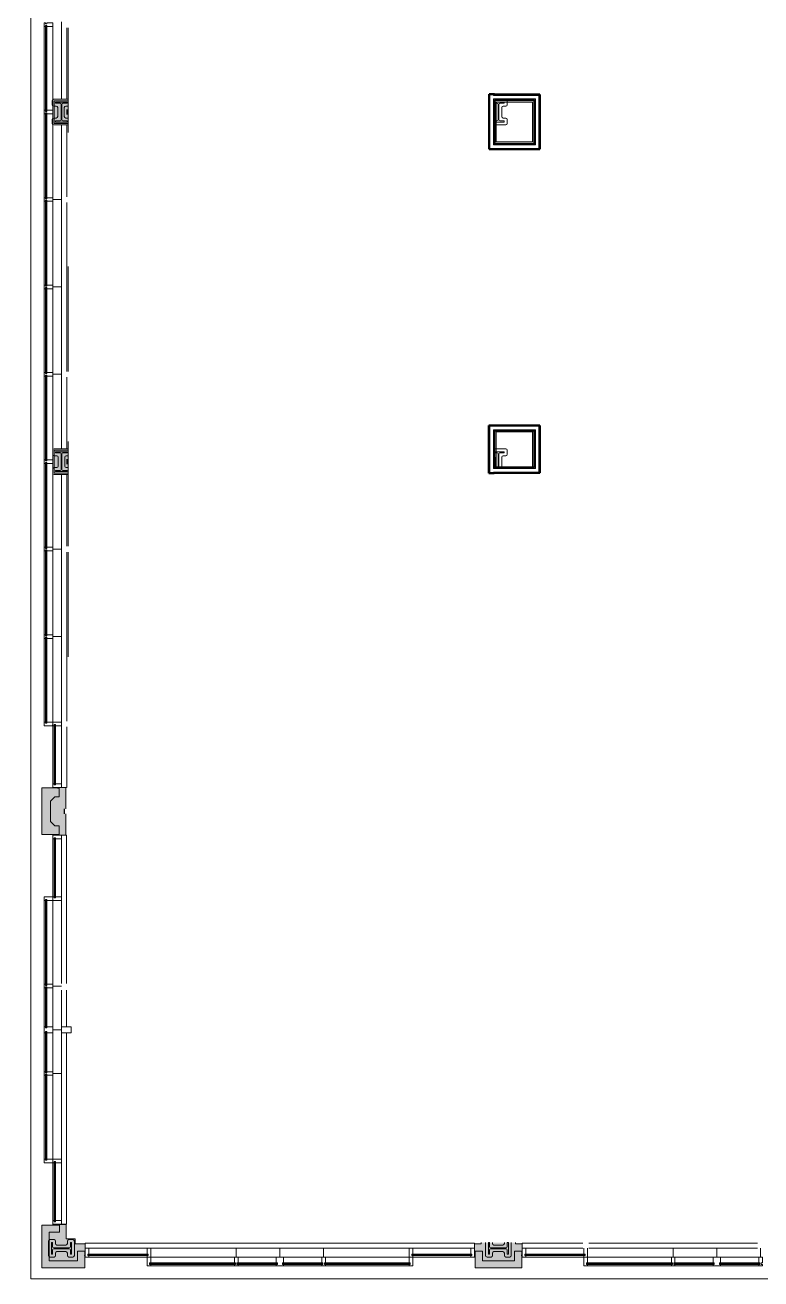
# Model space of a CAD drawing. Header units: inches. Extents: x 1724 to 4524, y -664 to 702.
# Drawn here: x 1724 to 2230, y -664 to 197 of the extents above; entities that cross this region are included whole.
import ezdxf

# ---------------------------------------------------------------- set-up
doc = ezdxf.new("R2010")
doc.units = ezdxf.units.IN
doc.header["$MEASUREMENT"] = 0
doc.linetypes.add('IMPORT-Hidden 1_8_', pattern=[0.1875, 0.125, -0.0625])
doc.layers.get('Defpoints').update_dxf_attribs({"lineweight": 9})
for name, color, linetype, lineweight in [('A-DETL-HDLN', 7, 'IMPORT-Hidden 1_8_', 9), ('A-WALL', 7, 'Continuous', 9), ('A-Wall-Patt', 7, 'Continuous', 9), ('B-BASE', 7, 'Continuous', 9), ('I-FURN', 7, 'Continuous', 9), ('I-WALL', 2, 'Continuous', 13), ('NABCA_dwg', 8, 'Continuous', 9), ('NB-PART-GWB', 7, 'Continuous', 9), ('NB-ROD-SEAL', 7, 'Continuous', 9), ('NB-WALL-EXT', 7, 'Continuous', 9), ('NB-WIND-EXT', 7, 'Continuous', 9), ('NB-WIND-MULL', 7, 'Continuous', 9), ('NB-WIND-SILL', 7, 'Continuous', 9)]:
    doc.layers.add(name, color=color, linetype=linetype, lineweight=lineweight)
pattern_1 = [(0, (0, 0), (30.72, 7.68), [1.267, -21.773, 1.267, -21.773, -122.88]), (0, (0, 0), (30.72, 7.68), [-46.08, 1.267, -44.813, 1.267, -21.773, -53.76]), (0, (0, 0), (30.72, 7.68), [-115.2, 1.267, -14.093, 1.267, -37.133]), (120, (11.52, 3.84), (-22.011075, 22.7643), [1.267, -21.773, 1.267, -21.773, -122.88]), (120, (11.52, 3.84), (-22.011075, 22.7643), [-46.08, 1.267, -44.813, 1.267, -21.773, -53.76]), (120, (11.52, 3.84), (-22.011075, 22.7643), [-115.2, 1.267, -14.093, 1.267, -37.133]), (240, (15.36, 19.2), (-8.708925, -30.4443), [1.267, -21.773, 1.267, -21.773, -122.88]), (240, (15.36, 19.2), (-8.708925, -30.4443), [-46.08, 1.267, -44.813, 1.267, -21.773, -53.76]), (240, (15.36, 19.2), (-8.708925, -30.4443), [-115.2, 1.267, -14.093, 1.267, -37.133])]

# ---------------------------------------------------------------- blocks, each defined once
blk = doc.blocks.new('NABCA_dwg_MA-2900-8th-120718_dwg-2391440-New Construction - Test Fit Plan-2421454-Existing - Survey')
at = {"layer": 'B-BASE'}
for points in [[(-8348.66, -3110.93), (-8348.66, -3104.85), (-8349.46, -3104.85), (-8349.46, -3101.35), (-8348.66, -3101.35), (-8348.66, -3095.27), (-8358.21, -3095.27), (-8358.21, -3110.93)], [(-8348.66, -3350.93), (-8348.66, -3344.85), (-8349.59, -3344.85), (-8349.59, -3341.35), (-8348.66, -3341.35), (-8348.66, -3335.27), (-8358.21, -3335.27), (-8358.21, -3350.93)], [(-8350.16, -3599.58), (-8350.16, -3584.89), (-8351.46, -3584.89), (-8351.46, -3581.39), (-8350.16, -3581.39), (-8350.16, -3566.7), (-8359.21, -3566.7), (-8359.21, -3567.08), (-8366.71, -3567.08), (-8366.71, -3599.08), (-8359.21, -3599.08), (-8359.21, -3599.58)], [(-8366.71, -3896.6), (-8337.21, -3896.6), (-8337.21, -3889.1), (-8336.84, -3889.1), (-8336.84, -3879.98), (-8343.75, -3879.98), (-8343.75, -3876.6), (-8350.09, -3876.6), (-8350.09, -3866.58), (-8359.21, -3866.58), (-8359.21, -3867.1), (-8366.71, -3867.1)], [(-8037.21, -3896.6), (-8037.21, -3889.1), (-8036.84, -3889.1), (-8036.84, -3879.98), (-8041.38, -3879.98), (-8041.38, -3879.1), (-8065.04, -3879.1), (-8065.04, -3879.98), (-8069.59, -3879.98), (-8069.59, -3889.1), (-8069.21, -3889.1), (-8069.21, -3896.6)]]:
    blk.add_hatch(color=256, dxfattribs=at).paths.add_polyline_path(points, flags=0)
h = blk.add_hatch(color=256, dxfattribs=at)
h.paths.add_polyline_path([(-8056, -3125.1), (-8028.36, -3125.1), (-8028.36, -3094.6), (-8056, -3094.6), (-8056, -3124.98)], flags=0)
h.paths.add_polyline_path([(-8054.69, -3123.6), (-8054.69, -3096.27), (-8029.86, -3096.27), (-8029.86, -3123.6), (-8054.5, -3123.6)], flags=0)
h = blk.add_hatch(color=256, dxfattribs=at)
h.paths.add_polyline_path([(-8025.36, -3350.93), (-8024.86, -3350.93), (-8024.86, -3350.68), (-8056.19, -3350.68), (-8056.19, -3350.93), (-8027.86, -3350.93)], flags=0)
h.paths.add_polyline_path([(-8028.36, -3347.18), (-8028.36, -3321.65), (-8056.19, -3321.65), (-8056.19, -3347.18), (-8054.69, -3347.18), (-8054.69, -3322.6), (-8029.86, -3322.6), (-8029.86, -3347.18)], flags=0)
at = {"layer": 'A-WALL', "color": 10, "lineweight": 30}
for p, q in [((-8349.46, -3101.35), (-8349.46, -3104.85)), ((-8349.59, -3341.35), (-8349.59, -3344.85)), ((-8351.46, -3581.39), (-8351.46, -3584.89))]:
    blk.add_line(p, q, dxfattribs=at)
at = {"layer": 'B-BASE'}
for p, q in [((-8365.21, -3044.35), (-8365.21, -3101.85)), ((-8363.41, -3043.98), (-8364.01, -3043.98)), ((-8359.21, -3044.35), (-8359.21, -3101.85)), ((-8353.21, -3094.27), (-8353.21, -3045.19)), ((-8349.59, -3045.19), (-8349.59, -3094.27)), ((-8359.55, -3098.02), (-8359.55, -3095.27)), ((-8358.55, -3094.27), (-8348.66, -3094.27)), ((-8353.46, -3108.43), (-8353.46, -3097.77)), ((-8352.96, -3097.77), (-8352.96, -3108.43)), ((-8056, -3097.02), (-8054.19, -3097.02)), ((-8053.44, -3097.77), (-8053.44, -3108.43)), ((-8052.94, -3108.43), (-8052.94, -3097.77)), ((-8047.19, -3098.02), (-8047.19, -3095.27)), ((-8365.21, -3161.86), (-8365.21, -3104.35)), ((-8363.41, -3102.23), (-8364.01, -3102.23)), ((-8363.41, -3103.98), (-8364.01, -3103.98)), ((-8359.21, -3161.86), (-8359.21, -3104.35)), ((-8356.8, -3099.02), (-8358.55, -3099.02)), ((-8358.55, -3107.18), (-8356.8, -3107.18)), ((-8355.8, -3106.18), (-8355.8, -3100.02)), ((-8351.3, -3100.02), (-8351.3, -3106.18)), ((-8348.66, -3099.02), (-8350.3, -3099.02)), ((-8350.3, -3107.18), (-8348.66, -3107.18)), ((-8055.44, -3100.02), (-8055.44, -3106.18)), ((-8050.94, -3106.18), (-8050.94, -3100.02)), ((-8049.94, -3099.02), (-8048.19, -3099.02)), ((-8048.19, -3107.18), (-8049.94, -3107.18)), ((-8359.55, -3110.93), (-8359.55, -3108.18)), ((-8348.66, -3111.93), (-8358.55, -3111.93)), ((-8353.21, -3161.17), (-8353.21, -3111.93)), ((-8349.59, -3111.93), (-8349.59, -3161.17)), ((-8054.19, -3109.18), (-8056, -3109.18)), ((-8056, -3111.93), (-8048.19, -3111.93)), ((-8047.19, -3110.93), (-8047.19, -3108.18)), ((-8365.21, -3164.35), (-8365.21, -3221.85)), ((-8363.41, -3162.23), (-8364.01, -3162.23)), ((-8363.41, -3163.98), (-8364.01, -3163.98)), ((-8359.21, -3163.1), (-8353.21, -3163.1)), ((-8353.21, -3281.15), (-8353.21, -3165.17)), ((-8349.59, -3165.17), (-8349.59, -3281.15)), ((-8365.21, -3224.35), (-8365.21, -3281.85)), ((-8363.41, -3222.23), (-8364.01, -3222.23)), ((-8363.41, -3223.98), (-8364.01, -3223.98)), ((-8359.21, -3223.1), (-8353.21, -3223.1)), ((-8359.21, -3224.35), (-8359.21, -3281.85)), ((-8365.21, -3284.35), (-8365.21, -3341.85)), ((-8363.41, -3282.23), (-8364.01, -3282.23)), ((-8363.41, -3283.98), (-8364.01, -3283.98)), ((-8359.21, -3283.1), (-8353.21, -3283.1)), ((-8359.21, -3284.35), (-8359.21, -3341.85)), ((-8353.21, -3334.1), (-8353.21, -3285.15)), ((-8349.59, -3285.15), (-8349.59, -3334.1)), ((-8359.21, -3338.02), (-8359.21, -3335.27)), ((-8358.21, -3334.27), (-8348.66, -3334.27)), ((-8356.46, -3339.02), (-8358.21, -3339.02)), ((-8353.46, -3348.43), (-8353.46, -3337.77)), ((-8352.96, -3337.77), (-8352.96, -3348.43)), ((-8348.66, -3339.02), (-8349.96, -3339.02)), ((-8048.19, -3334.27), (-8056.19, -3334.27)), ((-8056.19, -3337.02), (-8054.19, -3337.02)), ((-8053.44, -3337.77), (-8053.44, -3347.18)), ((-8052.94, -3347.18), (-8052.94, -3337.77)), ((-8049.94, -3339.02), (-8048.19, -3339.02)), ((-8047.19, -3338.02), (-8047.19, -3335.27)), ((-8363.41, -3342.23), (-8364.01, -3342.23)), ((-8363.41, -3343.98), (-8364.01, -3343.98)), ((-8359.21, -3401.86), (-8359.21, -3344.35)), ((-8359.21, -3350.93), (-8359.21, -3348.18)), ((-8358.21, -3347.18), (-8356.46, -3347.18)), ((-8355.46, -3346.18), (-8355.46, -3340.02)), ((-8350.96, -3340.02), (-8350.96, -3346.18)), ((-8349.96, -3347.18), (-8348.66, -3347.18)), ((-8055.44, -3340.02), (-8055.44, -3346.18)), ((-8050.94, -3346.18), (-8050.94, -3340.02)), ((-8348.66, -3351.93), (-8358.21, -3351.93)), ((-8353.21, -3401.12), (-8353.21, -3351.93)), ((-8349.59, -3351.93), (-8349.59, -3401.12)), ((-8047.19, -3350.93), (-8047.19, -3350.68)), ((-8024.86, -3350.93), (-8024.86, -3350.68)), ((-8024.86, -3350.68), (-8024.86, -3350.93)), ((-8365.21, -3404.35), (-8365.21, -3461.85)), ((-8363.41, -3402.23), (-8364.01, -3402.23)), ((-8363.41, -3403.98), (-8364.01, -3403.98)), ((-8359.21, -3403.1), (-8353.21, -3403.1)), ((-8353.21, -3521.1), (-8353.21, -3405.12)), ((-8349.59, -3405.12), (-8349.59, -3521.1)), ((-8363.41, -3462.23), (-8364.01, -3462.23)), ((-8363.41, -3463.98), (-8364.01, -3463.98)), ((-8359.21, -3463.1), (-8353.21, -3463.1)), ((-8363.41, -3522.23), (-8364.01, -3522.23)), ((-8358.91, -3523.98), (-8359.51, -3523.98)), ((-8353.21, -3564.2), (-8353.21, -3525.1)), ((-8349.59, -3525.1), (-8349.59, -3566.7)), ((-8358.01, -3564.58), (-8357.41, -3564.58)), ((-8349.66, -3566.7), (-8350.16, -3566.7)), ((-8353.21, -3602.08), (-8353.21, -3701.33)), ((-8363.41, -3643.95), (-8364.01, -3643.95)), ((-8357.41, -3642.2), (-8358.01, -3642.2)), ((-8349.66, -3701.33), (-8349.66, -3644.58)), ((-8365.21, -3731.08), (-8365.21, -3704.33)), ((-8363.41, -3702.2), (-8364.01, -3702.2)), ((-8363.41, -3703.95), (-8364.01, -3703.95)), ((-8359.21, -3703.08), (-8353.21, -3703.08)), ((-8353.21, -3705.83), (-8353.21, -3731.08)), ((-8349.66, -3731.08), (-8349.66, -3705.83)), ((-8365.21, -3735.08), (-8365.21, -3761.83)), ((-8363.41, -3731.45), (-8364.01, -3731.45)), ((-8363.41, -3734.7), (-8364.01, -3734.7)), ((-8359.21, -3733.08), (-8353.21, -3733.08)), ((-8359.21, -3735.08), (-8359.21, -3761.83)), ((-8353.21, -3735.08), (-8353.21, -3864.08)), ((-8349.66, -3866.58), (-8349.66, -3735.08)), ((-8363.41, -3762.2), (-8364.01, -3762.2)), ((-8363.41, -3763.95), (-8364.01, -3763.95)), ((-8359.21, -3763.08), (-8353.21, -3763.08)), ((-8363.41, -3822.2), (-8364.01, -3822.2)), ((-8357.41, -3823.95), (-8358.01, -3823.95)), ((-8362.04, -3888.1), (-8362.04, -3878.1)), ((-8361.04, -3877.1), (-8358.29, -3877.1)), ((-8357.29, -3878.1), (-8357.29, -3879.85)), ((-8356.29, -3880.85), (-8350.13, -3880.85)), ((-8349.13, -3879.85), (-8349.13, -3878.1)), ((-8348.13, -3877.1), (-8345.38, -3877.1)), ((-8344.38, -3878.1), (-8344.38, -3888.1)), ((-8062.04, -3888.1), (-8062.04, -3879.1)), ((-8057.29, -3879.1), (-8057.29, -3879.85)), ((-8056.29, -3880.85), (-8050.13, -3880.85)), ((-8049.13, -3879.85), (-8049.13, -3879.1)), ((-8044.38, -3879.1), (-8044.38, -3888.1)), ((-8358.29, -3889.1), (-8361.04, -3889.1)), ((-8358.54, -3882.85), (-8347.88, -3882.85)), ((-8347.88, -3883.35), (-8358.54, -3883.35)), ((-8357.29, -3886.35), (-8357.29, -3888.1)), ((-8350.13, -3885.35), (-8356.29, -3885.35)), ((-8349.13, -3888.1), (-8349.13, -3886.35)), ((-8345.38, -3889.1), (-8348.13, -3889.1)), ((-8058.29, -3889.1), (-8061.04, -3889.1)), ((-8058.54, -3882.85), (-8047.88, -3882.85)), ((-8047.88, -3883.35), (-8058.54, -3883.35)), ((-8057.29, -3886.35), (-8057.29, -3888.1)), ((-8050.13, -3885.35), (-8056.29, -3885.35)), ((-8049.13, -3888.1), (-8049.13, -3886.35)), ((-8045.38, -3889.1), (-8048.13, -3889.1))]:
    blk.add_line(p, q, dxfattribs=at)
at = {"layer": 'B-BASE', "flags": 128}
for points in [[(-5935.21, -3896.6), (-5935.21, -3904.1), (-8374.21, -3904.1), (-8374.21, -2881.08), (-8378.21, -2881.08), (-8378.21, -2538.1), (-5818.21, -2538.1), (-5818.21, -2548.1)], [(-8348.66, -3110.93), (-8358.21, -3110.93), (-8358.21, -3095.27), (-8348.66, -3095.27)], [(-8354.21, -3097.02), (-8357.21, -3097.02), (-8357.21, -3096.27), (-8349.21, -3096.27), (-8349.21, -3097.02), (-8352.21, -3097.02)], [(-8052.19, -3097.02), (-8049.19, -3097.02), (-8049.19, -3096.27), (-8056, -3096.27)], [(-8054.69, -3111.93), (-8054.69, -3123.6), (-8029.86, -3123.6), (-8029.86, -3096.27), (-8047.19, -3096.27)], [(-8352.21, -3109.18), (-8349.21, -3109.18), (-8349.21, -3109.93), (-8357.21, -3109.93), (-8357.21, -3109.18), (-8354.21, -3109.18)], [(-8056, -3109.93), (-8049.19, -3109.93), (-8049.19, -3109.18), (-8052.19, -3109.18)], [(-8359.21, -3164.35), (-8359.21, -3221.85), (-8363.21, -3221.85), (-8363.21, -3222.6)], [(-8054.69, -3334.27), (-8054.69, -3322.6), (-8029.86, -3322.6), (-8029.86, -3347.18)], [(-8054.69, -3347.18), (-8054.69, -3322.6), (-8029.86, -3322.6), (-8029.86, -3347.18)], [(-8348.66, -3350.93), (-8358.21, -3350.93), (-8358.21, -3335.27), (-8348.66, -3335.27)], [(-8354.21, -3337.02), (-8357.21, -3337.02), (-8357.21, -3336.27), (-8349.21, -3336.27), (-8349.21, -3337.02), (-8352.21, -3337.02)], [(-8052.19, -3337.02), (-8049.19, -3337.02), (-8049.19, -3336.27), (-8056.19, -3336.27)], [(-8365.21, -3401.86), (-8365.21, -3344.35), (-8365.21, -3384.6)], [(-8352.21, -3349.18), (-8349.21, -3349.18), (-8349.21, -3349.93), (-8357.21, -3349.93), (-8357.21, -3349.18), (-8354.21, -3349.18)], [(-8359.21, -3404.35), (-8359.21, -3461.35), (-8359.21, -3464.85), (-8359.21, -3521.85), (-8353.21, -3521.85)], [(-8359.21, -3461.85), (-8363.21, -3461.85), (-8363.21, -3462.6), (-8364.21, -3462.6), (-8364.21, -3461.85), (-8365.21, -3461.85), (-8365.21, -3464.35), (-8364.21, -3464.35), (-8364.21, -3463.6), (-8363.21, -3463.6), (-8363.21, -3464.35), (-8359.21, -3464.35)], [(-8365.21, -3464.35), (-8365.21, -3521.85), (-8364.21, -3521.85), (-8364.21, -3522.6), (-8363.21, -3522.6), (-8363.21, -3521.85), (-8359.21, -3521.85), (-8359.21, -3524.35), (-8365.21, -3524.35), (-8365.21, -3521.85)], [(-8359.21, -3521.85), (-8359.21, -3524.35), (-8358.21, -3524.35), (-8358.21, -3523.6), (-8357.21, -3523.6), (-8357.21, -3524.35), (-8353.21, -3524.35)], [(-8359.21, -3524.33), (-8359.21, -3564.2), (-8358.21, -3564.2), (-8358.21, -3564.95), (-8357.21, -3564.95), (-8357.21, -3564.2), (-8353.21, -3564.2), (-8353.21, -3566.7), (-8359.21, -3566.7), (-8359.21, -3564.2)], [(-8350.16, -3599.58), (-8350.16, -3584.89), (-8350.16, -3599.58), (-8359.21, -3599.58), (-8359.21, -3599.08), (-8366.71, -3599.08), (-8366.71, -3567.08), (-8359.21, -3567.08), (-8359.21, -3566.7), (-8350.16, -3566.7), (-8350.16, -3581.39), (-8350.16, -3566.7), (-8353.21, -3566.7)], [(-8359.21, -3644.33), (-8353.21, -3644.33), (-8353.21, -3641.83), (-8357.21, -3641.83), (-8357.21, -3642.58), (-8358.21, -3642.58), (-8358.21, -3641.83), (-8359.21, -3641.83), (-8359.21, -3602.08), (-8358.21, -3602.08), (-8358.21, -3601.33), (-8357.21, -3601.33), (-8357.21, -3602.08), (-8353.21, -3602.08), (-8353.21, -3599.58), (-8359.21, -3599.58), (-8359.21, -3602.08)], [(-8349.66, -3640.58), (-8349.66, -3599.58), (-8350.16, -3599.58), (-8354.91, -3599.58)], [(-8365.21, -3701.83), (-8365.21, -3644.33), (-8364.21, -3644.33), (-8364.21, -3643.58), (-8363.21, -3643.58), (-8363.21, -3644.33), (-8359.21, -3644.33), (-8359.21, -3641.83), (-8365.21, -3641.83), (-8365.21, -3644.33)], [(-8359.21, -3731.08), (-8359.21, -3704.83), (-8359.21, -3701.33), (-8359.21, -3644.33), (-8359.21, -3641.83)], [(-8359.21, -3704.33), (-8363.21, -3704.33), (-8363.21, -3703.58), (-8364.21, -3703.58), (-8364.21, -3704.33), (-8365.21, -3704.33), (-8365.21, -3701.83), (-8364.21, -3701.83), (-8364.21, -3702.58), (-8363.21, -3702.58), (-8363.21, -3701.83), (-8359.21, -3701.83)], [(-8365.21, -3764.32), (-8365.21, -3821.83), (-8364.21, -3821.83), (-8364.21, -3822.58), (-8363.21, -3822.58), (-8363.21, -3821.83), (-8359.21, -3821.83), (-8359.21, -3824.33), (-8365.21, -3824.33), (-8365.21, -3821.83)], [(-8359.21, -3764.32), (-8359.21, -3821.83), (-8359.21, -3824.33)], [(-8359.21, -3821.83), (-8353.21, -3821.83), (-8353.21, -3824.33), (-8357.21, -3824.33), (-8357.21, -3823.58), (-8358.21, -3823.58), (-8358.21, -3824.33), (-8359.21, -3824.33), (-8359.21, -3864.08), (-8358.21, -3864.08), (-8358.21, -3864.83), (-8357.21, -3864.83), (-8357.21, -3864.08), (-8353.21, -3864.08), (-8353.21, -3866.58), (-8359.21, -3866.58), (-8359.21, -3864.08)], [(-8336.84, -3884.6), (-8336.84, -3879.98), (-8343.75, -3879.98), (-8343.75, -3876.6), (-8350.09, -3876.6), (-8350.09, -3866.73), (-8354.71, -3866.73)], [(-8359.29, -3884.1), (-8359.29, -3887.1), (-8360.04, -3887.1), (-8360.04, -3879.1), (-8359.29, -3879.1), (-8359.29, -3882.1)], [(-8347.13, -3882.1), (-8347.13, -3879.1), (-8346.38, -3879.1), (-8346.38, -3887.1), (-8347.13, -3887.1), (-8347.13, -3884.1)], [(-8059.29, -3884.1), (-8059.29, -3887.1), (-8060.04, -3887.1), (-8060.04, -3879.1), (-8059.29, -3879.1), (-8059.29, -3882.1)], [(-8047.13, -3882.1), (-8047.13, -3879.1), (-8046.38, -3879.1), (-8046.38, -3887.1), (-8047.13, -3887.1), (-8047.13, -3884.1)]]:
    blk.add_lwpolyline(points, dxfattribs=at)
for points in [[(-8363.21, -3042.6), (-8364.21, -3042.6), (-8364.21, -3041.85), (-8365.21, -3041.85), (-8365.21, -3044.35), (-8364.21, -3044.35), (-8364.21, -3043.6), (-8363.21, -3043.6), (-8363.21, -3044.35), (-8359.21, -3044.35), (-8359.21, -3041.85), (-8363.21, -3041.85)], [(-8029.86, -3096.27), (-8029.86, -3123.6), (-8054.69, -3123.6), (-8054.69, -3096.27)], [(-8363.21, -3102.6), (-8364.21, -3102.6), (-8364.21, -3101.85), (-8365.21, -3101.85), (-8365.21, -3104.35), (-8364.21, -3104.35), (-8364.21, -3103.6), (-8363.21, -3103.6), (-8363.21, -3104.35), (-8359.21, -3104.35), (-8359.21, -3101.85), (-8363.21, -3101.85)], [(-8363.21, -3163.6), (-8364.21, -3163.6), (-8364.21, -3164.35), (-8365.21, -3164.35), (-8365.21, -3161.85), (-8364.21, -3161.85), (-8364.21, -3162.6), (-8363.21, -3162.6), (-8363.21, -3161.85), (-8359.21, -3161.85), (-8359.21, -3164.35), (-8363.21, -3164.35)], [(-8363.21, -3223.6), (-8364.21, -3223.6), (-8364.21, -3224.35), (-8365.21, -3224.35), (-8365.21, -3221.85), (-8364.21, -3221.85), (-8364.21, -3222.6), (-8363.21, -3222.6), (-8363.21, -3221.85), (-8359.21, -3221.85), (-8359.21, -3224.35), (-8363.21, -3224.35)], [(-8363.21, -3282.6), (-8364.21, -3282.6), (-8364.21, -3281.85), (-8365.21, -3281.85), (-8365.21, -3284.35), (-8364.21, -3284.35), (-8364.21, -3283.6), (-8363.21, -3283.6), (-8363.21, -3284.35), (-8359.21, -3284.35), (-8359.21, -3281.85), (-8363.21, -3281.85)], [(-8363.21, -3342.6), (-8364.21, -3342.6), (-8364.21, -3341.85), (-8365.21, -3341.85), (-8365.21, -3344.35), (-8364.21, -3344.35), (-8364.21, -3343.6), (-8363.21, -3343.6), (-8363.21, -3344.35), (-8359.21, -3344.35), (-8359.21, -3341.85), (-8363.21, -3341.85)], [(-8363.21, -3403.6), (-8364.21, -3403.6), (-8364.21, -3404.35), (-8365.21, -3404.35), (-8365.21, -3401.85), (-8364.21, -3401.85), (-8364.21, -3402.6), (-8363.21, -3402.6), (-8363.21, -3401.85), (-8359.21, -3401.85), (-8359.21, -3404.35), (-8363.21, -3404.35)], [(-8360.71, -3583.08), (-8360.71, -3590.08), (-8357.71, -3593.08), (-8354.71, -3593.08), (-8354.71, -3599.08), (-8366.71, -3599.08), (-8366.71, -3583.08), (-8366.71, -3567.08), (-8354.71, -3567.08), (-8354.71, -3573.08), (-8357.71, -3573.08), (-8360.71, -3576.08)], [(-8363.21, -3731.83), (-8363.21, -3731.08), (-8359.21, -3731.08), (-8359.21, -3735.08), (-8363.21, -3735.08), (-8363.21, -3734.33), (-8364.21, -3734.33), (-8364.21, -3735.08), (-8365.21, -3735.08), (-8365.21, -3731.08), (-8364.21, -3731.08), (-8364.21, -3731.83)], [(-8355.21, -3733.08), (-8359.21, -3733.08)], [(-8363.21, -3762.58), (-8364.21, -3762.58), (-8364.21, -3761.83), (-8365.21, -3761.83), (-8365.21, -3764.33), (-8364.21, -3764.33), (-8364.21, -3763.58), (-8363.21, -3763.58), (-8363.21, -3764.33), (-8359.21, -3764.33), (-8359.21, -3761.83), (-8363.21, -3761.83)], [(-8366.71, -3867.1), (-8354.66, -3867.1), (-8354.66, -3872.1), (-8361.71, -3872.1), (-8361.71, -3891.6), (-8342.21, -3891.6), (-8342.21, -3885.1), (-8337.21, -3885.1), (-8337.21, -3896.6), (-8366.71, -3896.6), (-8366.71, -3867.1), (-8359.21, -3867.1), (-8359.21, -3866.58), (-8350.09, -3866.58), (-8350.09, -3876.6), (-8343.75, -3876.6), (-8343.75, -3879.98), (-8336.84, -3879.98), (-8336.84, -3889.1), (-8337.21, -3889.1), (-8337.21, -3896.6), (-8366.71, -3896.6)]]:
    blk.add_lwpolyline(points, close=True, dxfattribs=at)
at = {"layer": 'B-BASE'}
for centre, radius, start, end in [((-8358.55, -3095.27), 1, 90, 180), ((-8358.55, -3098.02), 1, 180, 270), ((-8354.21, -3097.77), 0.75, 0, 90), ((-8352.21, -3097.77), 0.75, 90, 180), ((-8054.19, -3097.77), 0.75, 0, 90), ((-8052.19, -3097.77), 0.75, 90, 180), ((-8048.19, -3098.02), 1, 270, 0), ((-8048.19, -3095.27), 1, 0, 42.63854), ((-8358.55, -3108.18), 1, 90, 180), ((-8356.8, -3100.02), 1, 0, 90), ((-8356.8, -3106.18), 1, 270, 0), ((-8350.3, -3100.02), 1, 90, 180), ((-8350.3, -3106.18), 1, 180, 270), ((-8056.44, -3100.02), 1, 0, 61.92378), ((-8056.44, -3106.18), 1, 298.07622, 0), ((-8049.94, -3100.02), 1, 90, 180), ((-8049.94, -3106.18), 1, 180, 270), ((-8048.19, -3108.18), 1, 0, 90), ((-8358.55, -3110.93), 1, 180, 270), ((-8354.21, -3108.43), 0.75, 270, 0), ((-8352.21, -3108.43), 0.75, 180, 270), ((-8054.19, -3108.43), 0.75, 270, 0), ((-8052.19, -3108.43), 0.75, 180, 270), ((-8048.19, -3110.93), 1, 270, 0), ((-8358.21, -3335.27), 1, 90, 180), ((-8358.21, -3338.02), 1, 180, 270), ((-8356.46, -3340.02), 1, 0, 90), ((-8354.21, -3337.77), 0.75, 0, 90), ((-8352.21, -3337.77), 0.75, 90, 180), ((-8349.96, -3340.02), 1, 90, 180), ((-8056.44, -3340.02), 1, 0, 73.931), ((-8054.19, -3337.77), 0.75, 0, 90), ((-8052.19, -3337.77), 0.75, 90, 180), ((-8049.94, -3340.02), 1, 90, 180), ((-8048.19, -3335.27), 1, 0, 90), ((-8048.19, -3338.02), 1, 270, 0), ((-8358.21, -3348.18), 1, 90, 180), ((-8356.46, -3346.18), 1, 270, 0), ((-8349.96, -3346.18), 1, 180, 270), ((-8056.44, -3346.18), 1, 285.94215, 0), ((-8049.94, -3346.18), 1, 180, 270), ((-8358.21, -3350.93), 1, 180, 270), ((-8354.21, -3348.43), 0.75, 270, 0), ((-8352.21, -3348.43), 0.75, 180, 270), ((-8356.97, -3566.9), 0.255, 316.79675, 52.03027), ((-8356.83, -3566.9), 0.255, 316.79675, 52.03027), ((-8356.66, -3566.9), 0.255, 316.79675, 52.03027), ((-8356.47, -3566.9), 0.255, 316.79675, 52.03027), ((-8356.24, -3566.9), 0.255, 316.79675, 52.03027), ((-8357.16, -3599.38), 0.255, 307.96973, 43.20325), ((-8356.97, -3599.38), 0.255, 307.96973, 43.20325), ((-8356.74, -3599.38), 0.255, 307.96973, 43.20325), ((-8357.88, -3866.85), 0.419, 326.64777, 39.97822), ((-8357.75, -3866.85), 0.419, 326.64777, 39.97822), ((-8357.58, -3866.85), 0.419, 326.64777, 39.97822), ((-8357.38, -3866.85), 0.419, 326.64777, 39.97822), ((-8357.16, -3866.85), 0.419, 326.64777, 39.97822), ((-8361.04, -3878.1), 1, 90, 180), ((-8358.29, -3878.1), 1, 0, 90), ((-8356.29, -3879.85), 1, 180, 270), ((-8350.13, -3879.85), 1, 270, 0), ((-8348.13, -3878.1), 1, 90, 180), ((-8345.38, -3878.1), 1, 0, 90), ((-8056.29, -3879.85), 1, 180, 270), ((-8050.13, -3879.85), 1, 270, 0), ((-8361.04, -3888.1), 1, 180, 270), ((-8358.54, -3882.1), 0.75, 180, 270), ((-8358.54, -3884.1), 0.75, 90, 180), ((-8358.29, -3888.1), 1, 270, 0), ((-8356.29, -3886.35), 1, 90, 180), ((-8350.13, -3886.35), 1, 0, 90), ((-8348.13, -3888.1), 1, 180, 270), ((-8347.88, -3882.1), 0.75, 270, 0), ((-8347.88, -3884.1), 0.75, 0, 90), ((-8345.38, -3888.1), 1, 270, 0), ((-8061.04, -3888.1), 1, 180, 270), ((-8058.54, -3882.1), 0.75, 180, 270), ((-8058.54, -3884.1), 0.75, 90, 180), ((-8058.29, -3888.1), 1, 270, 0), ((-8056.29, -3886.35), 1, 90, 180), ((-8050.13, -3886.35), 1, 0, 90), ((-8048.13, -3888.1), 1, 180, 270), ((-8047.88, -3882.1), 0.75, 270, 0), ((-8047.88, -3884.1), 0.75, 0, 90), ((-8045.38, -3888.1), 1, 270, 0)]:
    blk.add_arc(centre, radius, start, end, dxfattribs=at)
for centre in [(-8355.57, -3566.96), (-8356.07, -3599.32), (-8356.32, -3866.83)]:
    blk.add_ellipse(centre, major_axis=(0.333, 0), ratio=0.724983, dxfattribs=at)
at = {"layer": 'Defpoints'}
blk.add_line((-8024.86, -3350.68), (-8024.86, -3350.93), dxfattribs=at)
at = {"layer": 'NB-PART-GWB', "flags": 128}
for points in [[(-8069.59, -3884.1), (-8069.59, -3879.98), (-8065.04, -3879.98), (-8065.04, -3879.1)], [(-8041.38, -3879.1), (-8041.38, -3879.98), (-8036.84, -3879.98), (-8036.84, -3884.1)]]:
    blk.add_lwpolyline(points, dxfattribs=at)
at = {"layer": 'NB-ROD-SEAL'}
for centre, start, end in [((-8337.11, -3888.67), 50.02178, 123.35223), ((-8337.11, -3888.9), 50.02178, 123.35223), ((-8337.11, -3889.09), 50.02178, 123.35223), ((-8337.11, -3889.26), 50.02178, 123.35223), ((-8337.11, -3889.4), 50.02178, 123.35223), ((-8069.32, -3888.7), 56.64777, 129.97822), ((-8069.32, -3888.93), 56.64777, 129.97822), ((-8069.32, -3889.12), 56.64777, 129.97822), ((-8069.32, -3889.29), 56.64777, 129.97822), ((-8069.32, -3889.42), 56.64777, 129.97822), ((-8037.11, -3888.67), 50.02178, 123.35223), ((-8037.11, -3888.9), 50.02178, 123.35223), ((-8037.11, -3889.09), 50.02178, 123.35223), ((-8037.11, -3889.26), 50.02178, 123.35223), ((-8037.11, -3889.4), 50.02178, 123.35223)]:
    blk.add_arc(centre, 0.419, start, end, dxfattribs=at)
for centre in [(-8337.09, -3887.96), (-8069.33, -3887.99), (-8037.09, -3887.96)]:
    blk.add_ellipse(centre, major_axis=(0, 0.333), ratio=0.724983, dxfattribs=at)
at = {"layer": 'NB-WALL-EXT', "flags": 128}
blk.add_lwpolyline([(-8069.21, -3896.6), (-8037.21, -3896.6), (-8037.21, -3885.1), (-8042.21, -3885.1), (-8042.21, -3891.6), (-8064.21, -3891.6), (-8064.21, -3885.1), (-8069.21, -3885.1)], close=True, dxfattribs=at)
at = {"layer": 'NB-WIND-EXT'}
for p, q in [((-8364.21, -3043.6), (-8364.21, -3101.85)), ((-8364.01, -3043.6), (-8364.01, -3102.6)), ((-8363.41, -3043.6), (-8363.41, -3102.6)), ((-8363.21, -3043.6), (-8363.21, -3101.85)), ((-8364.21, -3162.6), (-8364.21, -3104.35)), ((-8364.01, -3162.6), (-8364.01, -3103.6)), ((-8363.41, -3162.6), (-8363.41, -3103.6)), ((-8363.21, -3162.6), (-8363.21, -3104.35)), ((-8364.21, -3164.35), (-8364.21, -3222.6)), ((-8364.01, -3163.6), (-8364.01, -3222.6)), ((-8363.41, -3163.6), (-8363.41, -3222.6)), ((-8364.21, -3223.6), (-8364.21, -3281.85)), ((-8364.01, -3223.6), (-8364.01, -3282.6)), ((-8363.41, -3223.6), (-8363.41, -3282.6)), ((-8363.21, -3223.6), (-8363.21, -3281.85)), ((-8364.21, -3283.6), (-8364.21, -3341.85)), ((-8364.01, -3283.6), (-8364.01, -3342.6)), ((-8363.41, -3283.6), (-8363.41, -3342.6)), ((-8363.21, -3283.6), (-8363.21, -3341.85)), ((-8364.21, -3402.6), (-8364.21, -3344.35)), ((-8364.01, -3402.6), (-8364.01, -3343.6)), ((-8363.41, -3402.6), (-8363.41, -3343.6)), ((-8363.21, -3402.6), (-8363.21, -3344.35)), ((-8364.21, -3404.35), (-8364.21, -3462.6)), ((-8364.01, -3403.6), (-8364.01, -3462.6)), ((-8363.41, -3403.6), (-8363.41, -3462.6)), ((-8363.21, -3404.35), (-8363.21, -3462.6)), ((-8364.21, -3463.6), (-8364.21, -3521.85)), ((-8364.01, -3463.6), (-8364.01, -3522.6)), ((-8363.41, -3463.6), (-8363.41, -3522.6)), ((-8363.21, -3463.6), (-8363.21, -3521.85)), ((-8358.21, -3524.33), (-8358.21, -3564.95)), ((-8358.21, -3524.35), (-8358.21, -3564.23)), ((-8358.01, -3523.6), (-8358.01, -3564.95)), ((-8357.41, -3523.6), (-8357.41, -3564.95)), ((-8358.21, -3641.83), (-8358.21, -3601.33)), ((-8358.01, -3642.58), (-8358.01, -3601.33)), ((-8357.41, -3642.58), (-8357.41, -3601.33)), ((-8357.21, -3641.83), (-8357.21, -3601.33)), ((-8364.21, -3702.58), (-8364.21, -3644.33)), ((-8364.01, -3702.58), (-8364.01, -3643.58)), ((-8363.41, -3702.58), (-8363.41, -3643.58)), ((-8363.21, -3702.58), (-8363.21, -3644.33)), ((-8364.21, -3731.83), (-8364.21, -3703.58)), ((-8364.01, -3731.83), (-8364.01, -3703.58)), ((-8363.41, -3731.83), (-8363.41, -3703.58)), ((-8363.21, -3731.83), (-8363.21, -3703.58)), ((-8364.21, -3734.33), (-8364.21, -3762.58)), ((-8364.01, -3734.33), (-8364.01, -3762.58)), ((-8363.41, -3734.33), (-8363.41, -3762.58)), ((-8363.21, -3734.33), (-8363.21, -3762.58)), ((-8364.21, -3763.58), (-8364.21, -3821.83)), ((-8364.01, -3763.58), (-8364.01, -3822.58)), ((-8363.41, -3763.58), (-8363.41, -3822.58)), ((-8363.21, -3763.58), (-8363.21, -3821.83)), ((-8358.01, -3823.58), (-8358.01, -3864.83)), ((-8357.41, -3823.58), (-8357.41, -3864.83)), ((-8357.21, -3824.33), (-8357.21, -3864.83)), ((-8294.46, -3887.1), (-8335.09, -3887.1)), ((-8293.71, -3887.3), (-8335.09, -3887.3)), ((-8293.71, -3887.9), (-8335.09, -3887.9)), ((-8294.46, -3888.1), (-8335.09, -3888.1)), ((-8334.71, -3887.9), (-8334.71, -3887.3)), ((-8294.09, -3887.3), (-8294.09, -3887.9)), ((-8112.71, -3887.3), (-8071.34, -3887.3)), ((-8112.71, -3887.9), (-8071.34, -3887.9)), ((-8112.34, -3887.3), (-8112.34, -3887.9)), ((-8111.96, -3887.1), (-8071.34, -3887.1)), ((-8111.96, -3888.1), (-8071.34, -3888.1)), ((-8071.71, -3887.9), (-8071.71, -3887.3)), ((-7994.46, -3887.1), (-8035.09, -3887.1)), ((-7993.71, -3887.3), (-8035.09, -3887.3)), ((-7993.71, -3887.9), (-8035.09, -3887.9)), ((-7994.46, -3888.1), (-8035.09, -3888.1)), ((-8034.71, -3887.9), (-8034.71, -3887.3)), ((-7994.09, -3887.3), (-7994.09, -3887.9)), ((-8233.71, -3893.3), (-8292.71, -3893.3)), ((-8233.71, -3893.9), (-8292.71, -3893.9)), ((-8292.34, -3893.3), (-8292.34, -3893.9)), ((-8233.71, -3893.1), (-8291.96, -3893.1)), ((-8233.71, -3894.1), (-8291.96, -3894.1)), ((-8234.09, -3893.3), (-8234.09, -3893.9)), ((-8204.96, -3893.1), (-8232.71, -3893.1)), ((-8204.96, -3893.3), (-8232.71, -3893.3)), ((-8204.96, -3893.9), (-8232.71, -3893.9)), ((-8204.96, -3894.1), (-8232.71, -3894.1)), ((-8232.34, -3893.3), (-8232.34, -3893.9)), ((-8205.34, -3893.3), (-8205.34, -3893.9)), ((-8201.46, -3893.1), (-8173.71, -3893.1)), ((-8201.46, -3893.3), (-8173.71, -3893.3)), ((-8201.46, -3893.9), (-8173.71, -3893.9)), ((-8201.46, -3894.1), (-8173.71, -3894.1)), ((-8201.09, -3893.3), (-8201.09, -3893.9)), ((-8174.09, -3893.3), (-8174.09, -3893.9)), ((-8172.71, -3893.1), (-8114.46, -3893.1)), ((-8172.71, -3893.3), (-8113.71, -3893.3)), ((-8172.71, -3893.9), (-8113.71, -3893.9)), ((-8172.71, -3894.1), (-8114.46, -3894.1)), ((-8172.34, -3893.3), (-8172.34, -3893.9)), ((-8114.09, -3893.3), (-8114.09, -3893.9)), ((-7933.71, -3893.3), (-7992.71, -3893.3)), ((-7933.71, -3893.9), (-7992.71, -3893.9)), ((-7992.34, -3893.3), (-7992.34, -3893.9)), ((-7933.71, -3893.1), (-7991.96, -3893.1)), ((-7933.71, -3894.1), (-7991.96, -3894.1)), ((-7934.09, -3893.3), (-7934.09, -3893.9)), ((-7904.96, -3893.1), (-7932.71, -3893.1)), ((-7904.96, -3893.3), (-7932.71, -3893.3)), ((-7904.96, -3893.9), (-7932.71, -3893.9)), ((-7904.96, -3894.1), (-7932.71, -3894.1)), ((-7932.34, -3893.3), (-7932.34, -3893.9)), ((-7905.34, -3893.3), (-7905.34, -3893.9)), ((-7901.46, -3893.1), (-7873.71, -3893.1)), ((-7901.46, -3893.3), (-7873.71, -3893.3)), ((-7901.46, -3893.9), (-7873.71, -3893.9)), ((-7901.46, -3894.1), (-7873.71, -3894.1)), ((-7901.09, -3893.3), (-7901.09, -3893.9)), ((-7874.09, -3893.3), (-7874.09, -3893.9))]:
    blk.add_line(p, q, dxfattribs=at)
at = {"layer": 'NB-WIND-EXT', "flags": 128}
for points in [[(-8363.21, -3164.35), (-8363.21, -3222.6), (-8364.21, -3222.6), (-8364.21, -3221.85), (-8365.21, -3221.85), (-8365.21, -3224.35), (-8364.21, -3224.35), (-8364.21, -3223.6), (-8363.21, -3223.6), (-8363.21, -3224.35), (-8359.21, -3224.35)], [(-8357.21, -3524.33), (-8357.21, -3564.95), (-8357.21, -3524.35)], [(-8358.21, -3864.08), (-8358.21, -3824.33), (-8358.21, -3864.83)]]:
    blk.add_lwpolyline(points, dxfattribs=at)
at = {"layer": 'NB-WIND-MULL', "flags": 128}
for points in [[(-8334.34, -3889.1), (-8334.34, -3888.1), (-8335.09, -3888.1), (-8335.09, -3887.1), (-8334.34, -3887.1), (-8334.34, -3883.1), (-8336.84, -3883.1), (-8336.84, -3889.1)], [(-8294.46, -3889.1), (-8294.46, -3888.1), (-8293.71, -3888.1), (-8293.71, -3887.1), (-8294.46, -3887.1), (-8294.46, -3883.1), (-8291.96, -3883.1), (-8291.96, -3889.1)], [(-8291.96, -3895.1), (-8291.96, -3894.1), (-8292.71, -3894.1), (-8292.71, -3893.1), (-8291.96, -3893.1), (-8291.96, -3889.1), (-8294.46, -3889.1), (-8294.46, -3895.1)], [(-8232.71, -3893.1), (-8232.71, -3894.1), (-8231.96, -3894.1), (-8231.96, -3895.1), (-8234.46, -3895.1), (-8234.46, -3894.1), (-8233.71, -3894.1), (-8233.71, -3893.1), (-8234.46, -3893.1), (-8234.46, -3889.1), (-8231.96, -3889.1), (-8231.96, -3893.1)], [(-8204.96, -3893.1), (-8204.96, -3894.1), (-8205.71, -3894.1), (-8205.71, -3895.1), (-8200.71, -3895.1), (-8200.71, -3894.1), (-8201.46, -3894.1), (-8201.46, -3893.1), (-8200.71, -3893.1), (-8200.71, -3889.1), (-8205.71, -3889.1), (-8205.71, -3893.1)], [(-8173.71, -3893.1), (-8173.71, -3894.1), (-8174.46, -3894.1), (-8174.46, -3895.1), (-8171.96, -3895.1), (-8171.96, -3894.1), (-8172.71, -3894.1), (-8172.71, -3893.1), (-8171.96, -3893.1), (-8171.96, -3889.1), (-8174.46, -3889.1), (-8174.46, -3893.1)], [(-8114.46, -3895.1), (-8114.46, -3894.1), (-8113.71, -3894.1), (-8113.71, -3893.1), (-8114.46, -3893.1), (-8114.46, -3889.1), (-8111.96, -3889.1), (-8111.96, -3895.1)], [(-8072.09, -3889.1), (-8072.09, -3888.1), (-8071.34, -3888.1), (-8071.34, -3887.1), (-8072.09, -3887.1), (-8072.09, -3883.1), (-8069.59, -3883.1), (-8069.59, -3889.1)], [(-8034.34, -3889.1), (-8034.34, -3888.1), (-8035.09, -3888.1), (-8035.09, -3887.1), (-8034.34, -3887.1), (-8034.34, -3883.1), (-8036.84, -3883.1), (-8036.84, -3889.1)], [(-7991.96, -3895.1), (-7991.96, -3894.1), (-7992.71, -3894.1), (-7992.71, -3893.1), (-7991.96, -3893.1), (-7991.96, -3889.1), (-7994.46, -3889.1), (-7994.46, -3895.1)], [(-7932.71, -3893.1), (-7932.71, -3894.1), (-7931.96, -3894.1), (-7931.96, -3895.1), (-7934.46, -3895.1), (-7934.46, -3894.1), (-7933.71, -3894.1), (-7933.71, -3893.1), (-7934.46, -3893.1), (-7934.46, -3889.1), (-7931.96, -3889.1), (-7931.96, -3893.1)], [(-7904.96, -3893.1), (-7904.96, -3894.1), (-7905.71, -3894.1), (-7905.71, -3895.1), (-7900.71, -3895.1), (-7900.71, -3894.1), (-7901.46, -3894.1), (-7901.46, -3893.1), (-7900.71, -3893.1), (-7900.71, -3889.1), (-7905.71, -3889.1), (-7905.71, -3893.1)], [(-7872.71, -3893.1), (-7872.71, -3894.1), (-7871.96, -3894.1), (-7871.96, -3895.1), (-7874.46, -3895.1), (-7874.46, -3894.1), (-7873.71, -3894.1), (-7873.71, -3893.1), (-7874.46, -3893.1), (-7874.46, -3889.1), (-7871.96, -3889.1), (-7871.96, -3893.1)]]:
    blk.add_lwpolyline(points, close=True, dxfattribs=at)
for points in [[(-8114.46, -3883.1), (-8114.46, -3889.1), (-8111.96, -3889.1), (-8111.96, -3888.1), (-8112.71, -3888.1), (-8112.71, -3887.1), (-8111.96, -3887.1), (-8111.96, -3883.1)], [(-7991.96, -3883.1), (-7991.96, -3889.1), (-7994.46, -3889.1), (-7994.46, -3888.1), (-7993.71, -3888.1), (-7993.71, -3887.1), (-7994.46, -3887.1), (-7994.46, -3883.1)], [(-7874.46, -3889.1), (-7874.46, -3893.1), (-7873.71, -3893.1), (-7873.71, -3894.1), (-7874.46, -3894.1), (-7874.46, -3895.1), (-7871.96, -3895.1), (-7871.96, -3894.1), (-7872.71, -3894.1), (-7872.71, -3893.1), (-7871.96, -3893.1), (-7871.96, -3889.1)]]:
    blk.add_lwpolyline(points, dxfattribs=at)
at = {"layer": 'NB-WIND-SILL'}
for p, q in [((-7875.21, -3879.48), (-7991.21, -3879.48)), ((-8334.34, -3883.1), (-8069.59, -3883.1)), ((-8294.46, -3889.1), (-8334.34, -3889.1)), ((-8234.46, -3889.1), (-8291.96, -3889.1)), ((-8233.21, -3889.1), (-8233.21, -3883.1)), ((-8205.71, -3889.1), (-8231.96, -3889.1)), ((-8200.71, -3889.1), (-8174.46, -3889.1)), ((-8173.21, -3889.1), (-8173.21, -3883.1)), ((-8171.97, -3889.1), (-8114.46, -3889.1)), ((-8111.96, -3889.1), (-8072.09, -3889.1)), ((-8034.34, -3883.1), (-7995.21, -3883.1)), ((-7994.46, -3889.1), (-8034.34, -3889.1)), ((-7934.46, -3889.1), (-7991.96, -3889.1)), ((-7991.21, -3883.1), (-7875.21, -3883.1)), ((-7933.21, -3889.1), (-7933.21, -3883.1)), ((-7905.71, -3889.1), (-7931.96, -3889.1)), ((-7900.71, -3889.1), (-7874.46, -3889.1)), ((-7873.21, -3889.1), (-7873.21, -3883.1)), ((-8234.46, -3895.1), (-8291.96, -3895.1)), ((-8205.71, -3895.1), (-8231.96, -3895.1)), ((-8200.71, -3895.1), (-8174.46, -3895.1)), ((-8171.97, -3895.1), (-8114.46, -3895.1)), ((-7934.46, -3895.1), (-7991.96, -3895.1)), ((-7905.71, -3895.1), (-7931.96, -3895.1)), ((-7900.71, -3895.1), (-7874.46, -3895.1))]:
    blk.add_line(p, q, dxfattribs=at)
at = {"layer": 'NB-WIND-SILL', "flags": 128}
for points in [[(-8069.59, -3879.98), (-8069.59, -3879.48), (-8336.84, -3879.48), (-8336.84, -3879.98)], [(-7995.21, -3879.48), (-8036.84, -3879.48), (-8036.84, -3879.98)], [(-8203.21, -3889.1), (-8203.21, -3885.1), (-8203.21, -3889.1), (-8203.21, -3883.1)], [(-7903.21, -3889.1), (-7903.21, -3885.1), (-7903.21, -3889.1), (-7903.21, -3883.1)]]:
    blk.add_lwpolyline(points, dxfattribs=at)
blk = doc.blocks.new('NABCA_dwg-2391440-Existing - Survey')
at = {"layer": 'A-DETL-HDLN'}
for p, q in [((2047.05, 145.9), (2047.05, 124.4)), ((2046.8, -106.68), (2046.8, -85.43)), ((2046.8, -110.43), (2046.8, -110.18))]:
    blk.add_line(p, q, dxfattribs=at)
at = {"layer": 'A-WALL', "color": 250, "lineweight": 20}
for p, q in [((1749.27, 199.3), (1749.27, 195.3)), ((1749.27, 79.33), (1749.27, 75.33)), ((1749.27, -40.65), (1749.27, -44.65)), ((1749.27, -160.63), (1749.27, -164.63)), ((1749.27, -280.6), (1749.27, -284.6)), ((1752.82, -400.08), (1752.82, -408.08))]:
    blk.add_line(p, q, dxfattribs=at)
at = {"layer": 'A-WALL', "color": 250, "lineweight": 20, "flags": 128}
blk.add_lwpolyline([(1749.27, -490.58), (1749.27, -494.58), (1755.9, -494.58), (1755.9, -490.58)], close=True, dxfattribs=at)
at = {"layer": 'I-FURN'}
for p, q in [((1753.82, 195.3), (1753.82, 123.3)), ((1753.82, -40.65), (1753.82, 31.35)), ((1753.82, -160.63), (1753.82, -88.63)), ((1753.82, -164.63), (1753.82, -236.63))]:
    blk.add_line(p, q, dxfattribs=at)
blk.add_blockref('NABCA_dwg_MA-2900-8th-120718_dwg-2391440-New Construction - Test Fit Plan-2421454-Existing - Survey', (10102.48, 3240.5))

msp = doc.modelspace()

# ---------------------------------------------------------------- hatches: boundary and pattern name
at = {"layer": 'A-Wall-Patt'}
h = msp.add_hatch(dxfattribs=at)
h.set_pattern_fill('FP_1', color=256, style=0, pattern_type=2)
h.set_pattern_definition(pattern_1)
h.paths.add_polyline_path([(2043.49, 111.9), (2043.49, 149.65), (2042.99, 149.65), (2042.99, 111.9)], flags=0)
h = msp.add_hatch(dxfattribs=at)
h.set_pattern_fill('FP_1', color=256, style=0, pattern_type=2)
h.set_pattern_definition(pattern_1)
h.paths.add_polyline_path([(2074.13, 145.9), (2074.13, 146.4), (2046.49, 146.4), (2046.49, 145.9), (2071.86, 145.9)], flags=0)
h = msp.add_hatch(dxfattribs=at)
h.set_pattern_fill('FP_1', color=256, style=0, pattern_type=2)
h.set_pattern_definition(pattern_1)
h.paths.add_polyline_path([(2074.63, 115.4), (2074.63, 146.4), (2074.13, 146.4), (2074.13, 115.4)], flags=0)
h = msp.add_hatch(dxfattribs=at)
h.set_pattern_fill('FP_1', color=256, style=0, pattern_type=2)
h.set_pattern_definition(pattern_1)
h.paths.add_polyline_path([(2077.63, 111.9), (2077.63, 112.4), (2043.49, 112.4), (2043.49, 111.9), (2071.86, 111.9)], flags=0)
h = msp.add_hatch(dxfattribs=at)
h.set_pattern_fill('FP_1', color=256, style=0, pattern_type=2)
h.set_pattern_definition(pattern_1)
h.paths.add_polyline_path([(2071.86, 114.9), (2074.63, 114.9), (2074.63, 115.4), (2046.49, 115.4), (2046.49, 114.9)], flags=0)
h = msp.add_hatch(dxfattribs=at)
h.set_pattern_fill('FP_1', color=256, style=0, pattern_type=2)
h.set_pattern_definition(pattern_1)
h.paths.add_polyline_path([(2043.3, -110.43), (2043.3, -77.65), (2042.8, -77.65), (2042.8, -110.43)], flags=0)
h = msp.add_hatch(dxfattribs=at)
h.set_pattern_fill('FP_1', color=256, style=0, pattern_type=2)
h.set_pattern_definition(pattern_1)
h.paths.add_polyline_path([(2077.13, -78.15), (2077.63, -78.15), (2077.63, -77.65), (2043.3, -77.65), (2043.3, -78.15), (2071.86, -78.15)], flags=0)
h = msp.add_hatch(dxfattribs=at)
h.set_pattern_fill('FP_1', color=256, style=0, pattern_type=2)
h.set_pattern_definition(pattern_1)
h.paths.add_polyline_path([(2074.63, -107.18), (2074.63, -81.15), (2074.13, -81.15), (2074.13, -107.18)], flags=0)
h = msp.add_hatch(dxfattribs=at)
h.set_pattern_fill('FP_1', color=256, style=0, pattern_type=2)
h.set_pattern_definition(pattern_1)
h.paths.add_polyline_path([(2077.13, -110.18), (2077.63, -110.18), (2077.63, -78.15), (2077.13, -78.15), (2077.13, -109.68)], flags=0)
h = msp.add_hatch(dxfattribs=at)
h.set_pattern_fill('FP_1', color=256, style=0, pattern_type=2)
h.set_pattern_definition(pattern_1)
h.paths.add_polyline_path([(2074.13, -107.18), (2074.13, -106.68), (2046.3, -106.68), (2046.3, -107.18), (2071.86, -107.18)], flags=0)

# ---------------------------------------------------------------- linework, layer by layer
at = {"layer": 'A-WALL', "lineweight": 13}
for p, q in [((2043.49, 112.4), (2043.49, 149.65)), ((2045.99, 148.9), (2045.99, 149.65)), ((2045.99, 148.9), (2077.13, 148.9)), ((2045.99, 114.9), (2045.99, 146.4)), ((2045.99, 146.4), (2074.63, 146.4)), ((2074.63, 146.4), (2074.63, 114.9)), ((2077.13, 148.9), (2077.13, 112.4)), ((2077.13, 112.4), (2043.49, 112.4)), ((2074.63, 114.9), (2045.99, 114.9)), ((2043.3, -78.15), (2043.3, -110.43)), ((2077.13, -78.15), (2043.3, -78.15)), ((2045.8, -80.65), (2045.8, -107.18)), ((2074.63, -80.65), (2045.8, -80.65)), ((2074.63, -107.18), (2074.63, -80.65)), ((2077.13, -109.68), (2077.13, -78.15)), ((2045.8, -107.18), (2074.63, -107.18)), ((2045.8, -109.68), (2045.8, -110.43)), ((2045.8, -109.68), (2077.13, -109.68))]:
    msp.add_line(p, q, dxfattribs=at)
at = {"layer": 'I-WALL', "lineweight": 50}
for p, q in [((2042.99, 149.65), (2042.99, 111.9)), ((2046.49, 149.65), (2042.99, 149.65)), ((2046.49, 149.4), (2046.49, 149.65)), ((2077.63, 149.4), (2046.49, 149.4)), ((2077.63, 111.9), (2077.63, 149.4)), ((2046.49, 115.4), (2046.49, 145.9)), ((2046.49, 145.9), (2074.13, 145.9)), ((2074.13, 145.9), (2074.13, 115.4)), ((2042.99, 111.9), (2077.63, 111.9)), ((2074.13, 115.4), (2046.49, 115.4)), ((2042.8, -77.65), (2042.8, -110.43)), ((2077.63, -77.65), (2042.8, -77.65)), ((2046.3, -106.68), (2046.3, -81.15)), ((2046.3, -81.15), (2074.13, -81.15)), ((2074.13, -81.15), (2074.13, -106.68)), ((2077.63, -110.18), (2077.63, -77.65)), ((2042.8, -110.43), (2046.3, -110.43)), ((2074.13, -106.68), (2046.3, -106.68)), ((2046.3, -110.43), (2046.3, -110.18)), ((2046.3, -110.18), (2077.63, -110.18))]:
    msp.add_line(p, q, dxfattribs=at)

# ---------------------------------------------------------------- block references
at = {"layer": 'NABCA_dwg', "color": 7}
msp.add_blockref('NABCA_dwg-2391440-Existing - Survey', (0, 0), dxfattribs=at)

doc.saveas('drawing.dxf')
